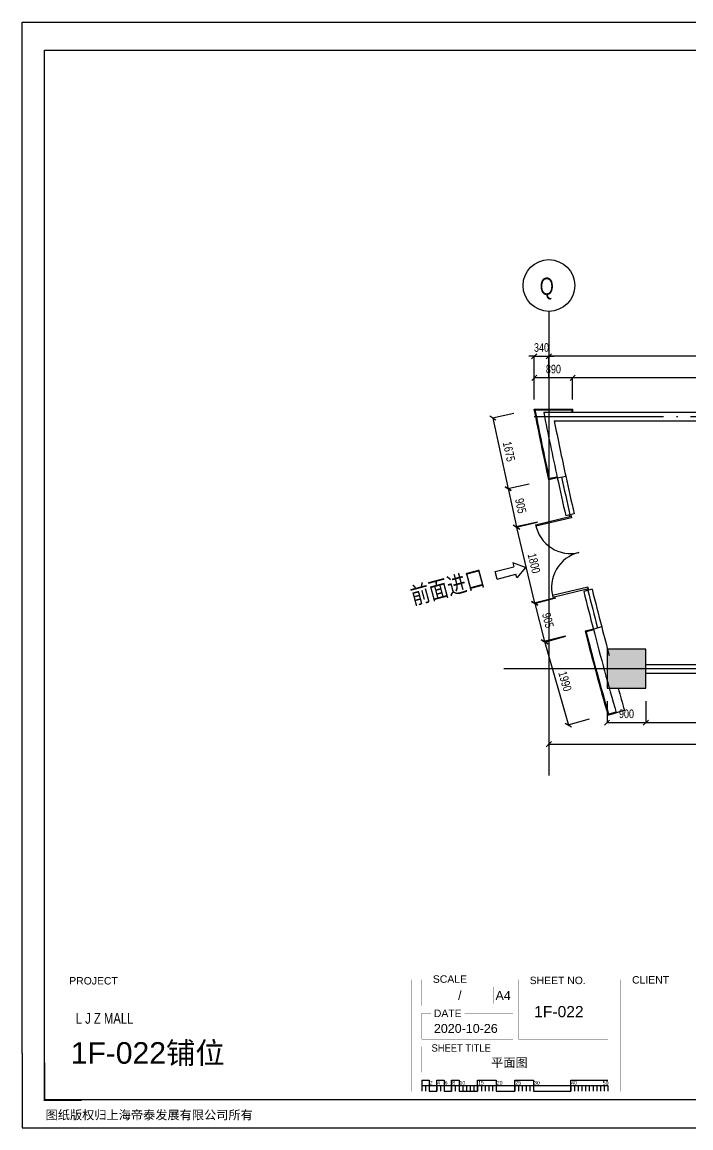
# Model space of a CAD drawing. Extents: x 100175 to 136463, y 104682 to 146092.
# Drawn here: x 100175 to 115695, y 104682 to 130342 of the extents above; entities that cross this region are included whole.
import ezdxf
from ezdxf.enums import TextEntityAlignment as Align

# ---------------------------------------------------------------- set-up
doc = ezdxf.new("R2010")
doc.units = 0
doc.header["$LTSCALE"] = 300
doc.linetypes.add('100316总图道路$0$DOTE', pattern=[2.42, 2, -0.2, 0.02, -0.2])
doc.linetypes.add('CENTER', pattern=[2, 1.25, -0.25, 0.25, -0.25])
doc.layers.get('Defpoints').update_dxf_attribs({"color": 212})
for name, color, linetype in [('0-土建-DOTE', 251, 'Continuous'), ('0-土建-柱', 40, 'Continuous'), ('0-土建-窗', 4, 'Continuous'), ('0-土建-门窗', 4, 'Continuous'), ('0-土建墙体', 7, 'Continuous'), ('DIM', 3, 'Continuous'), ('DIM TEXT', 7, 'Continuous'), ('新增油烟管井2014-08-06', 2, 'Continuous'), ('轴线', 10, 'CENTER')]:
    doc.layers.add(name, color=color, linetype=linetype)
doc.layers.add('H-外墙百叶', color=3, linetype='Continuous', lineweight=25)
doc.styles.get("Standard").update_dxf_attribs({"font": 'arial.ttf', "width": 0.75})
doc.styles.add('黑体', font='simhei.ttf', dxfattribs={"width": 0.8})
doc.dimstyles.new('DIM-200MM', dxfattribs={"dimtxt": 200, "dimasz": 120, "dimexe": 10, "dimexo": 100, "dimgap": 100, "dimtad": 1, "dimdec": 0, "dimrnd": 5, "dimzin": 1, "dimdsep": 46, "dimtxsty": 'Standard', "dimblk": 'OBLIQUE', "dimcen": 0.5, "dimdle": 1, "dimclrd": 256, "dimclre": 256, "dimclrt": 7, "dimaunit": 1, "dimadec": 0, "dimazin": 0, "dimtfac": 1, "dimtdec": 0, "dimtix": 1, "dimtmove": 2, "dimatfit": 3, "dimfxl": 500, "dimfxlon": 1, "dimtolj": 1, "dimtzin": 1, "dimarcsym": 0})

# ---------------------------------------------------------------- blocks, each defined once
blk = doc.blocks.new('南区-墙-1F$0$DOOR_C01')
for p, q in [((-0.48, 0.46), (-0.48, -0.01)), ((-0.46, -0.01), (-0.46, 0.46)), ((0.46, -0.01), (0.46, 0.46)), ((0.48, 0.46), (0.48, -0.01)), ((-0.5, -0.01), (-0.5, 0.01)), ((-0.5, 0.01), (-0.48, 0.01)), ((0.5, 0.01), (0.48, 0.01)), ((0.5, -0.01), (0.5, 0.01)), ((-0.5, -0.01), (-0.46, -0.01)), ((0.5, -0.01), (0.46, -0.01))]:
    blk.add_line(p, q)
for centre, start, end in [((-0.46, 0), 0, 92.4919), ((0.46, 0), 87.5081, 180)]:
    blk.add_arc(centre, 0.46, start, end)
blk = doc.blocks.new('_Oblique')
at = {"color": 0, "linetype": 'ByBlock', "lineweight": -2}
blk.add_line((-0.5, -0.5), (0.5, 0.5), dxfattribs=at)
blk = doc.blocks.new('*D21')
at = {"layer": 'Defpoints', "color": 0, "transparency": 16777216}
for p in [(113750, 114887), (114650, 114887), (114650, 114087)]:
    blk.add_point(p, dxfattribs=at)
at = {"layer": 'DIM', "lineweight": -2, "transparency": 16777216}
for p, q in [((113750, 114587), (113750, 114077)), ((114650, 114587), (114650, 114077)), ((113749, 114087), (114651, 114087))]:
    blk.add_line(p, q, dxfattribs=at)
at = {"layer": 'DIM', "lineweight": -2, "transparency": 16777216, "xscale": 120, "yscale": 120, "zscale": 120, "rotation": 180}
blk.add_blockref('_Oblique', (113750, 114087), dxfattribs=at)
at = {"layer": 'DIM', "lineweight": -2, "transparency": 16777216, "xscale": 120, "yscale": 120, "zscale": 120}
blk.add_blockref('_Oblique', (114650, 114087), dxfattribs=at)
at = {"layer": 'DIM', "color": 7, "transparency": 16777216, "insert": (114200, 114290), "char_height": 200, "attachment_point": 5}
blk.add_mtext('\\A1;900', dxfattribs=at)
blk = doc.blocks.new('*D22')
at = {"layer": 'Defpoints', "color": 0, "transparency": 16777216}
for p in [(114650, 115237), (120350, 115237), (120350, 114087)]:
    blk.add_point(p, dxfattribs=at)
at = {"layer": 'DIM', "lineweight": -2, "transparency": 16777216}
for p, q in [((114650, 114587), (114650, 114077)), ((120350, 114587), (120350, 114077)), ((114649, 114087), (120351, 114087))]:
    blk.add_line(p, q, dxfattribs=at)
at = {"layer": 'DIM', "lineweight": -2, "transparency": 16777216, "xscale": 120, "yscale": 120, "zscale": 120, "rotation": 180}
blk.add_blockref('_Oblique', (114650, 114087), dxfattribs=at)
at = {"layer": 'DIM', "lineweight": -2, "transparency": 16777216, "xscale": 120, "yscale": 120, "zscale": 120}
blk.add_blockref('_Oblique', (120350, 114087), dxfattribs=at)
at = {"layer": 'DIM', "color": 7, "transparency": 16777216, "insert": (117500, 114290), "char_height": 200, "attachment_point": 5}
blk.add_mtext('\\A1;5700', dxfattribs=at)
blk = doc.blocks.new('*D32')
at = {"layer": 'Defpoints', "color": 0, "transparency": 16777216}
for p in [(112950, 122088), (112950, 121287), (125100, 121287)]:
    blk.add_point(p, dxfattribs=at)
at = {"layer": 'DIM', "lineweight": -2, "transparency": 16777216}
for p, q in [((125101, 122087), (112949, 122088)), ((112950, 121588), (112950, 122098)), ((125100, 121587), (125100, 122097))]:
    blk.add_line(p, q, dxfattribs=at)
at = {"layer": 'DIM', "lineweight": -2, "transparency": 16777216, "xscale": 120, "yscale": 120, "zscale": 120}
for p, rotation in [((112950, 122088), 179.9961746614386), ((125100, 122087), 359.9961746614385)]:
    blk.add_blockref('_Oblique', p, dxfattribs=dict(at, rotation=rotation))
at = {"layer": 'DIM', "color": 7, "transparency": 16777216, "insert": (119025, 122290), "char_height": 200, "attachment_point": 5, "rotation": 359.9962}
blk.add_mtext('\\A1;12150', dxfattribs=at)
blk = doc.blocks.new('*D33')
at = {"layer": 'Defpoints', "color": 0, "transparency": 16777216}
for p in [(112060, 122088), (112060, 121362), (112950, 121362)]:
    blk.add_point(p, dxfattribs=at)
at = {"layer": 'DIM', "lineweight": -2, "transparency": 16777216}
for p, q in [((112951, 122088), (112059, 122088)), ((112060, 121588), (112060, 122098)), ((112950, 121588), (112950, 122098))]:
    blk.add_line(p, q, dxfattribs=at)
at = {"layer": 'DIM', "lineweight": -2, "transparency": 16777216, "xscale": 120, "yscale": 120, "zscale": 120}
for p, rotation in [((112060, 122088), 180.0000000000149), ((112950, 122088), 1.494804280355311e-11)]:
    blk.add_blockref('_Oblique', p, dxfattribs=dict(at, rotation=rotation))
at = {"layer": 'DIM', "color": 7, "transparency": 16777216, "insert": (112505, 122290), "char_height": 200, "attachment_point": 5}
blk.add_mtext('\\A1;890', dxfattribs=at)
blk = doc.blocks.new('*D34')
at = {"layer": 'Defpoints', "color": 0, "transparency": 16777216}
for p in [(111850, 121315), (112205, 119679), (111453, 119516)]:
    blk.add_point(p, dxfattribs=at)
at = {"layer": 'DIM', "lineweight": -2, "transparency": 16777216}
for p, q in [((111587, 121258), (111088, 121149)), ((111098, 121152), (111453, 119515)), ((111942, 119622), (111443, 119514))]:
    blk.add_line(p, q, dxfattribs=at)
at = {"layer": 'DIM', "lineweight": -2, "transparency": 16777216, "xscale": 120, "yscale": 120, "zscale": 120}
for p, rotation in [((111098, 121152), 102.2467319766869), ((111453, 119516), 282.2467319766869)]:
    blk.add_blockref('_Oblique', p, dxfattribs=dict(at, rotation=rotation))
at = {"layer": 'DIM', "color": 7, "transparency": 16777216, "insert": (111473, 120377), "char_height": 200, "attachment_point": 5, "rotation": 282.2467}
blk.add_mtext('\\A1;1675', dxfattribs=at)
blk = doc.blocks.new('*D35')
at = {"layer": 'Defpoints', "color": 0, "transparency": 16777216}
for p in [(112205, 119679), (111645, 118632), (112397, 118795)]:
    blk.add_point(p, dxfattribs=at)
at = {"layer": 'DIM', "lineweight": -2, "transparency": 16777216}
for p, q in [((111942, 119622), (111443, 119514)), ((111453, 119517), (111645, 118631)), ((112134, 118738), (111635, 118630))]:
    blk.add_line(p, q, dxfattribs=at)
at = {"layer": 'DIM', "lineweight": -2, "transparency": 16777216, "xscale": 120, "yscale": 120, "zscale": 120}
for p, rotation in [((111453, 119516), 102.2467319766864), ((111645, 118632), 282.2467319766865)]:
    blk.add_blockref('_Oblique', p, dxfattribs=dict(at, rotation=rotation))
at = {"layer": 'DIM', "color": 7, "transparency": 16777216, "insert": (111746, 119117), "char_height": 200, "attachment_point": 5, "rotation": 282.2467}
blk.add_mtext('\\A1;905', dxfattribs=at)
blk = doc.blocks.new('*D36')
at = {"layer": 'Defpoints', "color": 0, "transparency": 16777216}
for p in [(112676, 118858), (113094, 117108), (112067, 116863)]:
    blk.add_point(p, dxfattribs=at)
at = {"layer": 'DIM', "lineweight": -2, "transparency": 16777216}
for p, q in [((112136, 118730), (111640, 118611)), ((111650, 118615), (112068, 116862)), ((112554, 116979), (112058, 116860))]:
    blk.add_line(p, q, dxfattribs=at)
at = {"layer": 'DIM', "lineweight": -2, "transparency": 16777216, "xscale": 120, "yscale": 120, "zscale": 120}
for p, rotation in [((111650, 118614), 103.4137560305662), ((112067, 116863), 283.4137560305662)]:
    blk.add_blockref('_Oblique', p, dxfattribs=dict(at, rotation=rotation))
at = {"layer": 'DIM', "color": 7, "transparency": 16777216, "insert": (112055, 117785), "char_height": 200, "attachment_point": 5, "rotation": 283.4138}
blk.add_mtext('\\A1;1800', dxfattribs=at)
blk = doc.blocks.new('*D37')
at = {"layer": 'Defpoints', "color": 0, "transparency": 16777216}
for p in [(113220, 116208), (113765, 114292), (112853, 114032)]:
    blk.add_point(p, dxfattribs=at)
at = {"layer": 'DIM', "lineweight": -2, "transparency": 16777216}
for p, q in [((112788, 116085), (112298, 115945)), ((112307, 115949), (112853, 114031)), ((113333, 114169), (112843, 114030))]:
    blk.add_line(p, q, dxfattribs=at)
at = {"layer": 'DIM', "lineweight": -2, "transparency": 16777216, "xscale": 120, "yscale": 120, "zscale": 120}
for p, rotation in [((112308, 115948), 105.8822627067752), ((112853, 114032), 285.8822627067752)]:
    blk.add_blockref('_Oblique', p, dxfattribs=dict(at, rotation=rotation))
at = {"layer": 'DIM', "color": 7, "transparency": 16777216, "insert": (112774, 115046), "char_height": 200, "attachment_point": 5, "rotation": 285.8823}
blk.add_mtext('\\A1;1990', dxfattribs=at)
blk = doc.blocks.new('*D38')
at = {"layer": 'Defpoints', "color": 0, "transparency": 16777216}
for p in [(113014, 117088), (113237, 116213), (112294, 115972)]:
    blk.add_point(p, dxfattribs=at)
at = {"layer": 'DIM', "lineweight": -2, "transparency": 16777216}
for p, q in [((112555, 116971), (112061, 116845)), ((112071, 116848), (112294, 115971)), ((112778, 116096), (112284, 115970))]:
    blk.add_line(p, q, dxfattribs=at)
at = {"layer": 'DIM', "lineweight": -2, "transparency": 16777216, "xscale": 120, "yscale": 120, "zscale": 120}
for p, rotation in [((112071, 116847), 104.2887146057491), ((112294, 115972), 284.2887146057491)]:
    blk.add_blockref('_Oblique', p, dxfattribs=dict(at, rotation=rotation))
at = {"layer": 'DIM', "color": 7, "transparency": 16777216, "insert": (112378, 116460), "char_height": 200, "attachment_point": 5, "rotation": 284.2887}
blk.add_mtext('\\A1;905', dxfattribs=at)
blk = doc.blocks.new('气流方向')
at = {"color": 2}
for p, q in [((-139, -45), (-139, 45)), ((-139, 45), (84, 45)), ((84, 92), (84, 45)), ((210, 0), (84, 92)), ((210, 0), (84, -88)), ((-139, -45), (84, -45)), ((84, -88), (84, -45))]:
    blk.add_line(p, q, dxfattribs=at)
blk = doc.blocks.new('*D64')
at = {"layer": 'Defpoints', "color": 0, "transparency": 16777216}
for p in [(112400, 122588), (112400, 121787), (120800, 121787)]:
    blk.add_point(p, dxfattribs=at)
at = {"layer": 'DIM', "lineweight": -2, "transparency": 16777216}
for p, q in [((120801, 122587), (112399, 122588)), ((112400, 122088), (112400, 122598)), ((120800, 122087), (120800, 122597))]:
    blk.add_line(p, q, dxfattribs=at)
at = {"layer": 'DIM', "lineweight": -2, "transparency": 16777216, "xscale": 120, "yscale": 120, "zscale": 120}
for p, rotation in [((112400, 122588), 179.994466920901), ((120800, 122587), 359.994466920901)]:
    blk.add_blockref('_Oblique', p, dxfattribs=dict(at, rotation=rotation))
at = {"layer": 'DIM', "color": 7, "transparency": 16777216, "insert": (116600, 122790), "char_height": 200, "attachment_point": 5, "rotation": 359.9945}
blk.add_mtext('\\A1;8400', dxfattribs=at)
blk = doc.blocks.new('*D66')
at = {"layer": 'Defpoints', "color": 0, "transparency": 16777216}
for p in [(112398, 122588), (112060, 121787), (112400, 121787)]:
    blk.add_point(p, dxfattribs=at)
at = {"layer": 'DIM', "lineweight": -2, "transparency": 16777216}
for p, q in [((112058, 122587), (111938, 122587)), ((112059, 122087), (112058, 122597)), ((112058, 122587), (112398, 122588)), ((112399, 122088), (112398, 122598)), ((112398, 122588), (112518, 122588))]:
    blk.add_line(p, q, dxfattribs=at)
at = {"layer": 'DIM', "lineweight": -2, "transparency": 16777216, "xscale": 120, "yscale": 120, "zscale": 120}
for p, rotation in [((112058, 122587), 0.1368359316870826), ((112398, 122588), 180.1368359316871)]:
    blk.add_blockref('_Oblique', p, dxfattribs=dict(at, rotation=rotation))
at = {"layer": 'DIM', "color": 7, "transparency": 16777216, "insert": (112228, 122790), "char_height": 200, "attachment_point": 5, "rotation": 0.1368}
blk.add_mtext('\\A1;340', dxfattribs=at)
blk = doc.blocks.new('*D67')
at = {"layer": 'Defpoints', "color": 0, "transparency": 16777216}
for p in [(112400, 114737), (120800, 114737), (120800, 113587)]:
    blk.add_point(p, dxfattribs=at)
at = {"layer": 'DIM', "lineweight": -2, "transparency": 16777216}
for p, q in [((112400, 114087), (112400, 113577)), ((120800, 114087), (120800, 113577)), ((112399, 113587), (120801, 113587))]:
    blk.add_line(p, q, dxfattribs=at)
at = {"layer": 'DIM', "lineweight": -2, "transparency": 16777216, "xscale": 120, "yscale": 120, "zscale": 120, "rotation": 180}
blk.add_blockref('_Oblique', (112400, 113587), dxfattribs=at)
at = {"layer": 'DIM', "lineweight": -2, "transparency": 16777216, "xscale": 120, "yscale": 120, "zscale": 120}
blk.add_blockref('_Oblique', (120800, 113587), dxfattribs=at)
at = {"layer": 'DIM', "color": 7, "transparency": 16777216, "insert": (116600, 113790), "char_height": 200, "attachment_point": 5}
blk.add_mtext('\\A1;8400', dxfattribs=at)

msp = doc.modelspace()

# ---------------------------------------------------------------- hatches: boundary and pattern name
msp.add_hatch(color=251).paths.add_polyline_path([(113750, 115787.3), (113750, 114887.3), (114650, 114887.3), (114650, 115787.3)])

# ---------------------------------------------------------------- linework, layer by layer
at = {"color": 8}
msp.add_line((109449.8, 105662.9), (113769.8, 105662.9), dxfattribs=at)
for points in [[(100174.8, 106409.6), (100174.8, 130342.4), (134734.8, 130342.4)], [(100174.8, 106409.6), (100174.8, 104681.6), (134734.8, 104681.6)], [(109449.8, 105792.5), (109449.8, 105533.3)], [(109622.6, 105662.9), (109622.6, 105533.3)], [(111177.8, 105662.9), (111177.8, 105533.3)], [(111609.8, 105662.9), (111609.8, 105533.3)], [(113769.8, 105662.9), (113769.8, 105533.3)]]:
    msp.add_lwpolyline(points)
msp.add_lwpolyline([(100693.2, 129694.4), (135944.4, 129694.4), (135944.4, 105329.6), (100693.2, 105329.6)], close=True)
at = {"color": 251}
msp.add_lwpolyline([(113750, 115787.3), (113750, 114887.3), (114650, 114887.3), (114650, 115787.3)], close=True, dxfattribs=at)
for points, const_width in [([(102411.9, 108121.1), (109203.3, 108121.1), (109203.3, 105529.6), (100893.2, 105529.6), (100893.2, 108121.1), (101182.9, 108121.1)], 4.32), ([(110576.3, 108121.1), (111566.6, 108121.1), (111566.6, 107516.3), (109449.8, 107516.3), (109449.8, 108121.1), (109665.8, 108121.1)], 4.32), ([(113263.8, 108121.1), (113769.8, 108121.1), (113769.8, 106738.7), (111696.2, 106738.7), (111696.2, 108121.1), (111869, 108121.1)], 4.32), ([(115281.5, 108121.1), (128099.1, 108121.1), (128099.1, 105529.6), (114061.9, 105529.6), (114061.9, 108121.1), (114295.1, 108121.1)], 4.32), ([(111122.1, 107947.8), (111122.1, 107562.6)], 4.32), ([(110441.5, 107343.5), (111566.6, 107343.5), (111566.6, 106738.7), (109449.8, 106738.7), (109449.8, 107343.5), (109665.8, 107343.5)], 4.32), ([(111130.6, 106565.9), (113769.8, 106565.9), (113769.8, 105969.9), (109449.8, 105969.9), (109449.8, 106565.9), (109665.8, 106565.9)], 4.32), ([(100693.2, 106193.6), (100693.2, 105329.6), (101557.2, 105329.6)], 43.2), ([(109622.6, 105792.5), (109622.6, 105662.9)], 8.64), ([(109795.4, 105792.5), (109795.4, 105662.9)], 8.64), ([(109968.2, 105792.5), (109968.2, 105662.9)], 8.64), ([(110141, 105792.5), (110141, 105662.9)], 8.64), ([(110313.8, 105792.5), (110313.8, 105662.9)], 8.64), ([(110745.8, 105792.5), (110745.8, 105662.9)], 8.64), ([(111177.8, 105792.5), (111177.8, 105662.9)], 8.64), ([(111609.8, 105792.5), (111609.8, 105662.9)], 8.64), ([(112041.8, 105792.5), (112041.8, 105662.9)], 8.64), ([(112905.8, 105792.5), (112905.8, 105662.9)], 8.64), ([(113769.8, 105792.5), (113769.8, 105662.9)], 8.64)]:
    msp.add_lwpolyline(points, dxfattribs=dict(const_width=const_width))
at = {"color": 8}
for points in [[(109449.8, 105792.5), (109622.6, 105792.5), (109622.6, 105533.3), (109795.4, 105533.3), (109795.4, 105792.5), (109968.2, 105792.5), (109968.2, 105533.3), (110141, 105533.3), (110141, 105792.5), (110313.8, 105792.5), (110313.8, 105533.3), (110745.8, 105533.3), (110745.8, 105792.5), (111177.8, 105792.5), (111177.8, 105533.3), (111609.8, 105533.3), (111609.8, 105792.5), (112041.8, 105792.5), (112041.8, 105533.3), (112905.8, 105533.3), (112905.8, 105792.5), (113769.8, 105792.5)], [(109536.2, 105662.9), (109536.2, 105533.3)], [(109795.4, 105662.9), (109795.4, 105533.3)], [(109881.8, 105662.9), (109881.8, 105533.3)], [(109968.2, 105662.9), (109968.2, 105533.3)], [(110141, 105662.9), (110141, 105533.3)], [(110227.4, 105662.9), (110227.4, 105533.3)], [(110313.8, 105662.9), (110313.8, 105533.3)], [(110400.2, 105662.9), (110400.2, 105533.3)], [(110486.6, 105662.9), (110486.6, 105533.3)], [(110573, 105662.9), (110573, 105533.3)], [(110659.4, 105662.9), (110659.4, 105533.3)], [(110745.8, 105662.9), (110745.8, 105533.3)], [(110832.2, 105662.9), (110832.2, 105533.3)], [(110918.6, 105662.9), (110918.6, 105533.3)], [(111005, 105662.9), (111005, 105533.3)], [(111091.4, 105662.9), (111091.4, 105533.3)], [(111696.2, 105662.9), (111696.2, 105533.3)], [(111782.6, 105662.9), (111782.6, 105533.3)], [(111869, 105662.9), (111869, 105533.3)], [(111955.4, 105662.9), (111955.4, 105533.3)], [(112041.8, 105662.9), (112041.8, 105533.3)], [(112905.8, 105662.9), (112905.8, 105533.3)], [(112992.2, 105662.9), (112992.2, 105533.3)], [(113078.6, 105662.9), (113078.6, 105533.3)], [(113165, 105662.9), (113165, 105533.3)], [(113251.4, 105662.9), (113251.4, 105533.3)], [(113337.8, 105662.9), (113337.8, 105533.3)], [(113424.2, 105662.9), (113424.2, 105533.3)], [(113510.6, 105662.9), (113510.6, 105533.3)], [(113597, 105662.9), (113597, 105533.3)], [(113683.4, 105662.9), (113683.4, 105533.3)]]:
    msp.add_lwpolyline(points, dxfattribs=at)
at = {"layer": '0-土建-DOTE', "linetype": '100316总图道路$0$DOTE', "ltscale": 5}
msp.add_line((112059.2, 121187.4), (125400, 121187.4), dxfattribs=at)
at = {"layer": '0-土建-柱'}
msp.add_lwpolyline([(113750, 115787.3), (113750, 114887.3), (114650, 114887.3), (114650, 115787.3)], close=True, dxfattribs=at)
at = {"layer": '0-土建-窗'}
for p, q in [((112986.1, 118929.2), (112791.1, 118884.8)), ((113403.2, 117180.3), (113209.2, 117131.9))]:
    msp.add_line(p, q, dxfattribs=at)
for radius, start, end in [(88567.5, 192.246732, 192.830863), (88467.5, 192.246732, 192.830863), (88367.5, 192.246732, 192.830863), (88567.5, 193.996649, 194.58078), (88467.5, 193.996649, 194.58078), (88367.5, 193.996649, 194.58078)]:
    msp.add_arc((199147.1, 138553.3), radius, start, end, dxfattribs=at)
at = {"layer": '0-土建墙体'}
for p, q in [((112278.9, 121287.4), (125100, 121287.4)), ((112522.9, 121087.4), (125100, 121087.4)), ((112595.1, 119766.2), (112790.6, 119808.6)), ((113625.6, 116307.3), (113432, 116256.9)), ((114650, 115437.4), (120399.8, 115437.4)), ((114650, 115237.4), (120399.8, 115237.4)), ((114152.9, 114370.5), (113960.6, 114315.8))]:
    msp.add_line(p, q, dxfattribs=at)
for points in [[(112595.1, 119766.2), (112399.7, 119723.8, -0.0047131), (112060.1, 121362.4), (112950, 121362.4), (112950, 121287.4)], [(112590.9, 119785.8), (112415, 119747.6, -0.0045882), (112084.5, 121342.4), (112930, 121342.4), (112930, 121287.4)], [(113432, 116256.9), (113238.5, 116206.6, 0.0056789), (113768.2, 114261.1), (113960.6, 114315.8)], [(113437.1, 116237.6), (113262.9, 116192.3, 0.0055662), (113782, 114285.8), (113955.1, 114335.1)]]:
    msp.add_lwpolyline(points, format="xyb", dxfattribs=at)
for radius, start, end in [(88567.5, 191.24158, 192.246732), (88367.5, 191.399611, 192.246732), (88567.5, 194.58078, 195.882263), (88367.5, 194.58078, 195.023466), (88367.5, 195.534179, 195.882263)]:
    msp.add_arc((199147.1, 138553.3), radius, start, end, dxfattribs=at)
at = {"layer": 'DIM'}
msp.add_circle((112399.8, 124230.4), 600, dxfattribs=at)
at = {"layer": '轴线', "ltscale": 500}
for p, q in [((112399.8, 123630.4), (112399.8, 112855.6)), ((127976.4, 115337.4), (111351.7, 115337.4))]:
    msp.add_line(p, q, dxfattribs=at)

# ---------------------------------------------------------------- block references
at = {"layer": '0-土建-门窗', "xscale": 1799.999999999986, "yscale": 1799.999999999986, "zscale": 1799.999999999986, "rotation": 103.4137560305662}
msp.add_blockref('南区-墙-1F$0$DOOR_C01', (113097.4, 118031.6), dxfattribs=at)
at = {"layer": 'H-外墙百叶', "xscale": 2, "yscale": 2, "zscale": 2, "rotation": 15}
msp.add_blockref('气流方向', (111448.2, 117574.6), dxfattribs=at)

# ---------------------------------------------------------------- texts
for s, height, p in [('PROJECT', 172.8, (101268.7, 108009.3)), ('SCALE', 172.8, (109706.8, 108048.7)), ('SHEET NO.', 172.8, (111954.4, 108017.8)), ('CLIENT', 172.8, (114330.9, 108030.7)), ('A4', 207.36, (111160.8, 107650.5)), ('DATE', 172.8, (109730.4, 107253.3)), ('2', 86.4, (109634.4, 105685.6)), ('4', 86.4, (109807.2, 105685.6)), ('6', 86.4, (109980, 105685.6)), ('8', 86.4, (110152.8, 105685.6)), ('10', 86.4, (110325.6, 105685.6)), ('15', 86.4, (110757.6, 105685.6)), ('20', 86.4, (111189.6, 105685.6)), ('25', 86.4, (111621.6, 105685.6)), ('30', 86.4, (112053.6, 105685.6)), ('40', 86.4, (112917.6, 105685.6)), ('50', 86.4, (113648.9, 105682.6)), ('图纸版权归上海帝泰发展有限公司所有', 207.36, (100719.7, 104879.4))]:
    msp.add_text(s, height=height).set_placement(p)
at = {"width": 0.9}
msp.add_text('SHEET TITLE', height=172.8, dxfattribs=at).set_placement((109676.1, 106449.6))
at = {"insert": (101418.9, 107348.8), "char_height": 250, "attachment_point": 1}
msp.add_mtext_dynamic_manual_height_columns('L J Z MALL', width=6808.082, gutter_width=1, heights=[0], dxfattribs=at)
for tag, text, p in [('/', 'AS NOTED', (110373.3, 107653.7)), ('2020-10-26', '2020-7-22', (111212.6, 106885.7))]:
    msp.add_attdef(tag, text=text, height=207.36).set_placement(p, align=Align.RIGHT)
for tag, p, s, height in [('1F-022', (112058.1, 107250.2), 'SHEET NO.', 259.2), ('1F-022铺位', (101301.7, 106170.8), '###############', 500), ('平面图', (111059.9, 106095), 'SHEET-TITLE', 207.36)]:
    msp.add_attdef(tag, p, s, height=height)
at = {"layer": 'DIM TEXT', "insert": (112187.3, 124412.3), "char_height": 400, "attachment_point": 1}
msp.add_mtext_dynamic_manual_height_columns('Q', width=10456.675, gutter_width=2, heights=[0], dxfattribs=at)
at = {"layer": '新增油烟管井2014-08-06', "color": 0, "style": '黑体', "width": 0.8}
msp.add_text('前面进口', height=400, rotation=15, dxfattribs=at).set_placement((109254.6, 116814.9))

# ---------------------------------------------------------------- dimensions: what is measured, and where the dimension line sits
at = {"layer": 'DIM'}
for p1, p2, distance, picture, middle in [((112060.1, 121786.6), (112399.8, 121787.4), 800.6, '*D66', (112227.6, 122789.8)), ((120799.8, 121786.6), (112399.8, 121787.4), -800.6, '*D64', (116599.9, 122789.7)), ((112950, 121362.4), (112060.1, 121362.4), -725.5, '*D33', (112505.1, 122290.1)), ((125100, 121286.6), (112950, 121287.4), -800.5, '*D32', (119025.1, 122289.7)), ((111849.6, 121314.6), (112204.5, 119679.4), -769.1, '*D34', (111473, 120376.7)), ((112204.7, 119679.4), (112396.6, 118795), -769.2, '*D35', (111746.5, 119116.9)), ((112676.1, 118858.4), (113093.7, 117107.5), -1055.1, '*D36', (112055.2, 117785.1)), ((113014.2, 117087.5), (113237, 116212.5), -973.4, '*D38', (112378.2, 116459.7)), ((113219.6, 116207.5), (113764.6, 114291.9), -948.3, '*D37', (112774.4, 115045.5)), ((114650, 115237.4), (120349.8, 115237.4), -1150, '*D22', (117499.9, 114289.5)), ((112399.8, 114737.4), (120799.8, 114737.4), -1150, '*D67', (116599.8, 113789.5)), ((113750, 114887.3), (114650, 114887.3), -799.9, '*D21', (114200, 114289.5))]:
    dim = msp.add_aligned_dim(p1=p1, p2=p2, distance=distance, dimstyle='DIM-200MM', dxfattribs=at)
    dim.commit()
    dim.dimension.update_dxf_attribs({"geometry": picture, "text_midpoint": middle})

doc.saveas('drawing.dxf')
